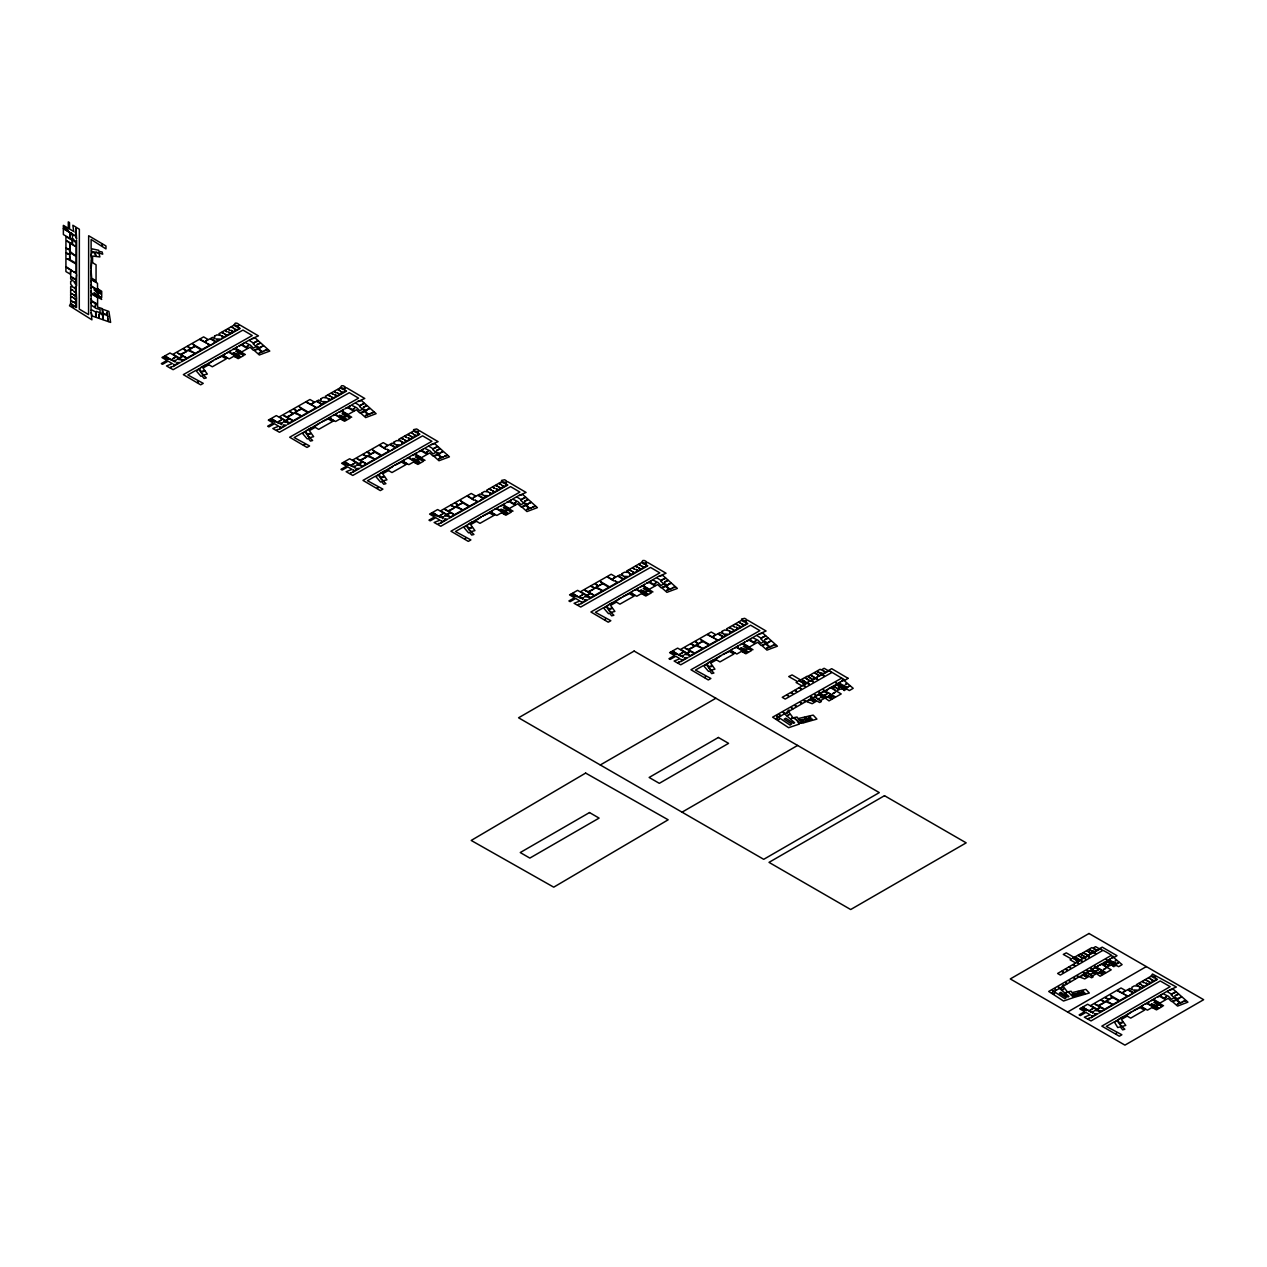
<?xml version="1.0" encoding="UTF-8"?>
<svg xmlns="http://www.w3.org/2000/svg" width="1267" height="1267" viewBox="0 0 1267 1267"><rect width="100%" height="100%" fill="white"/><g stroke="black" fill="none" stroke-linecap="round" stroke-linejoin="round"><path stroke-width="1.5" d="M600.305 764.967L715.871 698.244M682.042 812.163L797.608 745.439M1067.622 1012.032L1146.334 966.594M1073.244 997.667L1063.52 1001.025L1053.542 994.579L1054.682 993.28L1053.004 994.247L1051.626 993.344L1052.972 992.14L1051.277 993.122L1048.696 991.459L1110.89 955.619C1116.354 957.567 1098.742 947.463 1102.433 950.63L1060.336 975.067L1057.612 973.468L1061.16 971.409L1063.488 972.137L1061.683 971.108L1064.898 969.223L1067.242 969.984L1065.42 968.938L1068.509 967.133L1070.789 967.925L1068.952 966.879L1072.515 964.805L1074.844 965.581L1072.991 964.52L1076.206 962.651L1078.629 963.411L1076.95 961.748L1075.271 962.73L1070.077 959.784L1071.486 958.976L1063.282 954.399L1066.307 952.863L1073.735 957.203L1072.5 958.406L1074.749 957.108L1079.357 959.768L1075.192 956.838L1077.742 955.366L1082.319 958.01L1078.233 955.08L1080.054 954.035L1084.663 956.696L1080.957 953.94L1082.826 952.863L1087.545 955.017L1083.317 952.578L1091.885 947.573L1092.946 948.175L1095.575 946.639L1099.392 948.84M1071.106 994.579L1072.626 994.563L1071.407 994.928M1072.769 996.416L1076.142 995.482L1077.061 996.527L1073.751 997.493L1067.954 991.823L1065.294 993.344L1068.952 996.464L1067.923 997.018L1060.827 992.362L1059.355 993.185L1066.212 997.62L1064.818 998.665L1052.418 990.446L1054.524 991.237L1056.282 990.24L1054.888 989.02L1056.63 990.034L1059.576 988.339L1058.214 987.104L1060.922 987.991L1059.798 988.624L1061.54 990.113L1063.773 989.068L1061.952 990.477L1064.977 993.075L1067.273 991.728L1063.346 986.581C1058.832 991.649 1064.074 981.577 1064.011 985.758L1067.305 983.826L1065.595 982.844L1067.701 983.588L1070.694 981.814L1069.031 980.864L1071.201 981.529L1075.509 978.979L1073.893 978.045L1075.936 978.726L1078.692 977.11C1073.988 975.542 1082.446 976.651 1079.769 977.063L1084.726 978.916L1088.48 976.699L1085.724 974.466L1091.584 977.807L1093.12 976.905L1088.131 973.42L1091.742 974.26L1090.665 974.877L1092.502 975.938L1096.478 973.642L1100.152 976.239L1102.607 974.83L1098.964 972.723C1093.69 974.624 1102.132 969.809 1103.034 974.576L1105.568 973.088C1099.027 971.71 1102.227 969.366 1102.575 970.633L1106.202 972.739L1111.207 969.825L1107.596 967.735C1105.014 968.431 1111.856 962.587 1113.931 966.721L1111.777 964.805L1115.831 965.692L1112.727 964.266L1115.815 964.108L1114.453 962.825L1117.732 963.458L1115.372 964.821L1118.65 966.705L1122.103 964.615L1119.505 962.429L1117.937 962.888L1119.189 962.176L1116.956 960.323L1115.15 960.877L1116.623 960.038L1113.598 957.519L1111.238 958.311L1113.17 956.332L1114.612 957.171L1117.003 955.698L1102.195 947.13L1097.095 950.155L1093.564 948.54L1096.731 950.361L1094.799 951.485L1089.24 949.949L1094.625 952.119L1099.819 949.126L1101.276 949.411L1099.772 948.54M1072.515 996.131L1077.615 994.738L1076.728 995.308L1077.647 996.369L1081.084 995.371L1080.244 994.342C1075.113 995.545 1084.267 992.79 1080.83 994.167L1081.638 995.213L1084.98 994.247L1082.319 993.455L1084.647 992.805L1085.708 994.041L1089.319 992.995L1085.851 989.369L1082.382 990.192L1083.728 991.744L1081.464 992.299L1082.667 991.57L1081.622 990.366L1078.423 991.111L1079.405 992.378C1083.792 991.839 1074.052 994.025 1078.787 992.52L1077.789 991.269L1072.864 992.425L1073.814 993.756L1076.681 993.471L1073.323 994.31L1071.074 991.237L1068.493 991.728M63.382 228.741L63.366 234.538L72.235 239.764L72.235 237.673L75.133 241.443L76.622 240.271L76.59 273.767L73.438 271.629L76.052 272.548L76.052 264.059L67.04 258.737L69.669 259.497L69.669 255.871L70.16 259.798L76.052 263.267L76.083 241.617L75.355 242.155L72.583 239.558L72.567 244.23L75.133 246.241L70.176 243.327L70.176 249.551L69.685 243.121L67.008 240.952L72.156 243.993L72.156 240.223L65.947 236.565L65.932 247.73L70.176 250.232L65.932 248.237L65.932 252.481L70.16 255L65.932 253.115L65.916 266.561L72.789 271.249L65.916 267.194L65.9 271.566L70.176 274.084L70.683 270.9L70.683 276.364L76.036 279.532L76.59 274.432L76.574 285.899L73.85 281.512L76.036 282.224L76.036 280.07L70.683 276.903L70.667 279.057L73.027 280.435L70.667 281.29L70.667 284.093L73.027 287.134L70.667 286.453L70.667 288.924L73.011 290.317L70.667 289.51L70.651 292.994L73.011 294.372L70.651 293.58L70.651 296.177L73.011 297.555L70.651 296.811L70.651 300.105L73.011 302.037L70.651 300.659L70.651 303.494L73.613 305.236L73.613 307.105L70.429 303.89L69.511 305.79L91.905 319.822L91.05 311.967L92.206 315.99L95.674 317.209L95.69 312.775L96.197 317.384L98.794 318.286L98.794 314.232L99.349 318.492L102.706 319.648L102.706 316.386L103.292 319.87L108.186 321.565L107.647 318.175L108.598 321.707L110.625 322.42L108.899 311.429L102.548 309.211L103.261 313.392L107.109 314.754L107.077 312.11L107.901 317.336L107.22 315.404L103.292 314.026L103.292 315.847L98.668 312.236L96.213 311.397L96.213 312.3L91.541 309.766L91.05 310.827L91.05 304.919L95.912 308.324L100.077 309.544L100.014 312.49L102.785 314.058L101.946 308.499L97.607 307.121L97.607 304.935L95.912 303.922L95.358 306.503L95.373 303.637L91.62 301.435L91.05 303.937L91.066 297.761L91.636 300.707L97.607 304.223L97.607 297.602L91.652 294.087L91.066 296.399L91.066 290.381L91.652 293.437L94.059 294.863L94.075 292.645L97.543 295.148L98.034 294.324L99.475 296.684L94.629 293.833L94.629 295.274L101.677 299.44L100.251 296.731L101.693 297.587L101.724 291.236L97.939 289.003L100.267 291.236L100.917 294.102L98.05 292.408L98.034 293.58L94.075 289.684L99.84 293.089L99.84 291.505L91.652 286.675L91.066 289.161L91.081 283.697L91.588 286.199L97.511 289.684L97.511 283.285L91.588 279.785L91.081 282.541L91.081 279.104L96.039 282.034L91.081 278.518L91.097 270.394L91.667 278.138L96.054 280.72L96.07 264.787L91.683 262.19L91.097 269.348L91.097 260.083L92.57 262.253L92.586 256.045L95.69 256.425L94.566 252.735L91.652 252.466C90.923 257.249 91.256 244.784 91.652 251.69L95.183 252.117L96.197 256.488L99.903 256.932L98.874 253.131L96.039 252.212L102.738 254.192L102.136 251.99L98.937 251.404L98.683 250.264L91.113 248.665L91.129 239.495L105.969 248.918L105.969 245.972L102.421 243.866L102.421 245.402L101.978 243.612L88.658 235.741L88.563 314.596L79.283 309.116L79.362 229.216L76.638 227.617L76.099 229.454L76.099 227.189L72.853 225.273L73.708 231.465L69.511 228.979L69.511 222.596L68.291 221.868L68.291 228.266L63.35 225.352L63.35 226.619L68.291 230.42L63.413 227.11L63.398 228.393L70.746 233.096L63.382 228.741M69.685 235.82L70.097 237.151L69.685 235.82M69.685 233.825L70.113 235.155L69.685 233.825M69.685 251.135L69.685 254.224L70.176 252.766L75.497 255.918L69.685 251.135M71.475 233.176L72.583 236.454L73.708 234.49L72.583 234.791L71.475 233.176M73.819 301.974L76.004 303.827L76.004 306.662L74.341 306.202L76.558 307.501L76.558 298.299L76.02 299.329L73.834 298.046L76.02 299.962L76.02 303.272L73.819 301.974M73.834 294.863L76.558 297.761L76.036 286.326L76.036 287.261L73.834 287.625L76.02 289.605L76.02 292.091L73.834 291.394L76.02 292.677L76.02 296.145L73.834 294.863M75.038 235.282L76.622 238.845L76.099 230.214L76.083 232.336L75.038 232.241L76.083 232.859L76.083 236.866L75.038 235.282M91.113 254.255L91.636 259.529L91.113 254.255M214.424 336.262L214.836 338.764L212.476 337.37L210.607 338.432L215.976 341.583L217.845 340.522L216.166 338.954L221.329 339.176L211.32 344.862L215.501 341.852L210.132 338.701L205.365 341.409L207.883 339.398L203.607 336.879L199.79 339.049L206.679 343.104L199.252 339.366L187.484 346.034L191.19 348.837L186.946 346.35L183.224 348.457L187.025 351.197L182.781 348.71L173.025 354.253L179.249 357.912L182.543 356.043L177.38 353.002L180.579 354.301L186.439 351.545L180.991 354.633L185.948 357.547L182.955 356.28L178.853 358.609L182.496 359.765L182.369 360.667L201.295 349.93L195.387 346.461L191.729 347.966L194.896 346.176L192.948 344.244L201.976 349.534L209.403 345.321L207.345 343.484L210.718 345.194L181.45 361.824L181.751 359.923L177.047 359.226L178.885 358.197L170.016 352.986L164.948 355.853L172.027 360.366L164.647 356.059L163.538 356.692L168.796 359.353L163.079 356.882L161.954 357.516L166.911 360.43L161.321 363.597L162.54 364.31L168.131 361.143L172.328 363.613L166.515 365.925L169.746 367.826L171.726 366.701L170.396 368.095L173.12 369.695L242.947 330.069L252.228 335.533L183.335 374.636L196.67 382.476L198.46 381.969L197.114 382.729L200.677 384.82L203.258 383.363L187.817 374.953L195.831 370.407L200.899 376.283L202.007 375.935L204.082 378.469L206.299 377.899L201.31 372.989L203.496 375.032L207.313 374.066L205.127 371.025L200.804 372.292L198.729 369.378C192.505 372.45 203.243 365.989 199.41 368.998L201.057 371.437L204.826 370.598L202.989 368.048L208.406 364.975L205.808 364.753L213.901 360.161L207.931 364.215L212.318 366.796L226.255 358.878L221.852 356.296L214.804 359.638L221.915 355.599L227.395 358.228L222.422 355.314L225.431 353.604L223.277 355.425L229.2 358.909L234.791 355.726L228.868 352.242L226.445 353.034L231.212 350.325L229.327 352.068L237.515 356.882L238.893 356.09L233.128 352.701L238.465 354.269L237.436 354.855L240.318 356.55L237.499 357.389L234.411 356.455L238.196 358.672L243.771 355.52L242.298 354.649L245.355 354.57L238.291 350.421L237.024 351.149L241.87 353.984L239.115 353.905L239.59 353.065L235.71 351.228L237.658 350.135L235.234 348.71L232.289 349.724L237.531 346.73L235.805 348.393L241.775 351.893L247.556 348.615L241.585 345.115L238.734 346.049L244.135 342.993L242.203 344.735L245.956 346.936L248.459 345.527L246.479 347.285L248.174 348.267L250.09 347.174L253.4 350.325L258.658 348.314L255.95 346.651L253.4 348.156L250.328 345.099L244.974 342.502L250.153 339.572L249.456 340.538L253.938 343.389L253.147 343.848L255.079 345.574L260.495 347.871L258.88 348.773L262 351.545L264.011 351.197L259.038 353.05L261.366 351.767L258.325 349.058L254.319 350.5L259.339 354.982L269.792 351.07L268.176 349.629L264.629 350.563L267.86 349.344L263.995 345.875L260.669 347.079L263.52 345.463L260.875 343.088L256.884 344.719L260.432 342.692L258.389 340.871L254.097 342.692L257.977 340.49L255.237 338.036L251.151 339.002L258.436 335.882L240.112 325.112L238.608 325.476L238.83 324.289L236.992 323.212L235.298 323.101L234.078 324.859L238.434 326.062L236.802 326.997L233.841 325.255L231.354 326.664L233.714 328.042L230.879 326.934L227.997 328.565L229.802 330.259L227.442 328.882L225.178 330.164L227.015 331.843L224.655 330.465L221.63 332.176L223.974 333.569L221.107 332.477L218.938 333.712L220.68 335.438L216.879 334.868L214.424 336.262M222.279 336.373L221.994 338.812L231.703 333.3L228.345 332.033L230.024 333.617L226.983 335.343L224.797 334.045L226.476 335.628L224.307 336.864L221.503 335.913L222.279 336.373M320.773 398.867L321.169 401.354L318.809 399.976L316.94 401.037L322.309 404.189L324.178 403.128L322.499 401.56L327.662 401.782L317.653 407.467L321.834 404.458L316.465 401.306L311.698 404.015L314.232 402.003L309.956 399.485L306.123 401.655L313.012 405.709L305.585 401.972L293.833 408.639L297.523 411.442L293.279 408.956L289.557 411.062L293.358 413.802L289.114 411.316L279.358 416.843L285.598 420.501L288.876 418.648L283.713 415.608L286.928 416.906L292.772 414.151L287.324 417.239L292.297 420.153L289.288 418.886L285.202 421.214L288.828 422.37L288.702 423.273L307.628 412.535L301.72 409.067L298.062 410.571L301.229 408.782L299.281 406.834L308.309 412.139L315.736 407.926L313.678 406.089L317.067 407.8L287.783 424.413L288.084 422.529L283.38 421.832L285.218 420.787L276.349 415.592L271.281 418.458L278.36 422.972L270.995 418.664L269.871 419.298L275.129 421.959L269.412 419.488L268.303 420.121L273.244 423.02L267.654 426.203L268.873 426.916L274.464 423.748L278.677 426.219L272.848 428.531L276.095 430.432L278.075 429.307L276.729 430.701L279.453 432.3L349.28 392.675L358.577 398.139L289.668 437.242L303.019 445.081L304.793 444.574L303.447 445.335L307.01 447.425L309.591 445.968L294.15 437.558L302.164 433.013L307.232 438.889L308.356 438.54L310.415 441.074L312.632 440.504L307.659 435.595L309.829 437.638L313.646 436.656L311.46 433.615L307.152 434.882L305.062 431.984C298.838 435.056 309.576 428.594 305.743 431.604L307.39 434.043L311.159 433.187L309.338 430.653L314.739 427.581L312.141 427.343L320.234 422.75L314.264 426.805L318.666 429.386L332.587 421.483L328.201 418.902L321.137 422.244L328.248 418.205L333.728 420.834L328.771 417.92L331.764 416.209L329.61 418.031L335.533 421.515L341.14 418.332L335.201 414.847L332.778 415.639L337.56 412.931L335.66 414.673L343.848 419.488L345.242 418.696L339.461 415.307L344.798 416.875L343.769 417.461L346.651 419.155L343.832 419.995L340.744 419.06L344.545 421.277L350.104 418.126L348.631 417.255L351.688 417.176L344.624 413.026L343.357 413.755L348.203 416.59L345.448 416.51L345.923 415.671L342.058 413.834L343.99 412.741L341.583 411.316L338.622 412.313L343.88 409.336L342.138 410.999L348.108 414.499L353.889 411.221L347.918 407.721L345.067 408.655L350.468 405.598L348.552 407.34L352.289 409.542L354.792 408.117L352.812 409.875L354.507 410.872L356.439 409.779L359.733 412.931L365.007 410.92L362.299 409.257L359.749 410.761L356.66 407.705L351.323 405.107L356.486 402.177L355.789 403.144L360.271 405.994L359.48 406.454L361.412 408.18L366.828 410.476L365.229 411.379L368.333 414.135L370.344 413.802L365.387 415.655L367.715 414.372L364.658 411.664L360.652 413.105L365.672 417.587L376.125 413.675L374.525 412.234L370.962 413.153L374.193 411.949L370.328 408.481L367.002 409.684L369.853 408.069L367.208 405.693L363.217 407.309L366.765 405.297L364.722 403.476L360.43 405.297L364.31 403.096L361.57 400.641L357.484 401.607L364.769 398.487L346.445 387.718L344.941 388.082L345.178 386.894L343.341 385.801L341.631 385.706L340.411 387.464L344.767 388.668L343.135 389.603L340.174 387.86L337.687 389.254L340.047 390.648L337.212 389.539L334.33 391.17L336.135 392.865L333.775 391.487L331.511 392.77L333.348 394.449L330.988 393.071L327.963 394.781L330.323 396.175L327.44 395.082L325.271 396.318L327.013 398.044L323.228 397.474L320.773 398.867M328.612 398.978L328.327 401.417L338.036 395.906L334.694 394.639L336.357 396.223L333.332 397.933L331.13 396.65L332.809 398.234L330.639 399.469L327.836 398.519L328.612 398.978M394.085 442.025L394.987 444.226L392.121 443.133L390.252 444.21L395.621 447.362L397.49 446.285L395.811 444.717L400.974 444.955L390.965 450.624L395.146 447.631L389.777 444.479L385.01 447.188L387.544 445.16L383.267 442.642L379.435 444.812L385.786 449.167L378.896 445.129L367.145 451.796L371.389 454.299L366.591 452.113L362.885 454.22L367.129 456.722L362.425 454.473L352.669 460.016L358.909 463.674L362.188 461.806L357.025 458.765L360.24 460.064L366.084 457.308L360.636 460.396L365.609 463.31L362.6 462.043L358.513 464.371L360.081 464.308L362.014 466.43L380.939 455.692L375.032 452.224L371.374 453.744L374.557 451.939L372.593 450.007L381.62 455.296L389.048 451.084L386.989 449.247L390.379 450.973L361.095 467.586L361.396 465.686L356.692 464.989L358.529 463.96L349.66 458.749L344.592 461.631L351.672 466.129L344.307 461.822L343.183 462.455L348.441 465.116L342.724 462.645L341.615 463.279L346.556 466.193L340.966 469.36L342.185 470.073L347.776 466.905L351.988 469.376L346.16 471.688L349.407 473.589L351.387 472.464L350.04 473.858L352.764 475.458L422.592 435.832L431.889 441.296L362.98 480.399L376.331 488.238L378.104 487.747L376.774 488.508L380.322 490.598L382.903 489.125L367.462 480.716L375.475 476.17L380.543 482.046L381.668 481.698L383.743 484.232L385.944 483.677L380.971 478.752L383.141 480.795L386.958 479.829L384.788 476.788L380.464 478.055L378.374 475.157C372.15 478.229 382.887 471.752 379.055 474.761L380.702 477.2L384.471 476.36L382.65 473.81L388.066 470.738L385.453 470.516L393.546 465.923L387.575 469.978L391.978 472.559L405.899 464.656L401.512 462.075L394.449 465.401L401.576 461.362L407.04 463.991L402.082 461.077L405.076 459.383L402.922 461.188L408.845 464.672L414.452 461.489L408.512 458.02L406.089 458.797L410.872 456.088L408.972 457.83L417.16 462.645L418.553 461.853L412.773 458.464L418.11 460.032L417.081 460.618L419.963 462.312L417.144 463.168L414.056 462.217L417.857 464.435L423.416 461.283L421.943 460.412L424.999 460.333L417.936 456.183L416.669 456.912L421.515 459.763L418.759 459.668L419.234 458.828L415.37 457.007L417.302 455.898L414.895 454.473L411.933 455.487L417.191 452.493L415.449 454.156L421.42 457.656L427.201 454.378L421.23 450.878L418.379 451.828L423.78 448.756L421.863 450.498L425.601 452.699L428.103 451.29L426.124 453.048L427.818 454.045L429.751 452.952L433.045 456.088L438.319 454.077L435.61 452.414L433.061 453.919L429.972 450.862L424.635 448.28L429.798 445.335L429.101 446.301L433.583 449.167L432.791 449.611L434.724 451.337L440.14 453.634L438.54 454.536L441.645 457.308L443.656 456.959L438.699 458.812L441.027 457.53L437.97 454.821L433.963 456.263L438.984 460.745L449.437 456.833L447.837 455.407L444.274 456.326L447.52 455.106L443.64 451.654L440.314 452.842L443.165 451.226L440.52 448.851L436.529 450.482L440.092 448.47L438.034 446.633L433.742 448.455L437.622 446.253L434.882 443.798L430.796 444.765L438.081 441.645L419.757 430.875L418.253 431.239L418.49 430.051L416.653 428.975L413.596 429.64L413.723 430.622L418.078 431.841L416.447 432.76L413.485 431.018L411.015 432.427L413.359 433.805L410.524 432.696L407.641 434.328L410.001 435.721L407.087 434.644L404.822 435.927L406.659 437.606L404.3 436.228L401.275 437.954L403.635 439.332L400.752 438.239L398.582 439.475L400.942 440.853L396.539 440.631L394.085 442.025M401.924 442.135L401.639 444.574L411.347 439.063L408.006 437.796L409.669 439.38L406.644 441.106L404.442 439.807L406.121 441.391L403.951 442.626L401.148 441.692L401.924 442.135M482.062 492.831L482.98 495.033L480.114 493.94L478.229 495.001L483.598 498.153L485.483 497.092L483.804 495.508L488.951 495.745L478.942 501.431L483.123 498.422L477.77 495.27L472.987 497.979L475.521 495.951L471.245 493.449L467.428 495.619L473.763 499.974L466.874 495.92L455.122 502.603L458.828 505.406L454.584 502.904L450.862 505.01L455.106 507.513L450.418 505.264L440.663 510.807L446.887 514.465L450.181 512.597L445.018 509.572L448.217 510.854L454.061 508.099L448.629 511.187L453.586 514.101L450.593 512.85L446.491 515.162L448.059 515.115L450.007 517.221L468.917 506.483L463.025 503.015L459.351 504.535L462.534 502.73L460.57 500.798L469.598 506.103L477.025 501.89L474.967 500.037L478.356 501.764L449.088 518.377L449.389 516.477L444.685 515.796L446.507 514.75L437.653 509.54L432.57 512.422L439.665 516.936L432.285 512.612L431.16 513.262L436.418 515.922L430.717 513.452L429.592 514.085L434.533 516.984L428.959 520.151L430.178 520.864L435.753 517.696L439.966 520.167L434.138 522.479L437.384 524.38L439.364 523.271L438.018 524.649L440.758 526.264L510.569 486.623L519.866 492.087L450.957 531.206L464.308 539.029L465.638 538.285L464.751 539.299L468.315 541.389L470.881 539.932L455.455 531.522L463.453 526.977L468.537 532.837L469.645 532.504L471.72 535.038L473.937 534.468L468.948 529.558L471.118 531.602L474.951 530.62L472.765 527.579L468.442 528.846L466.351 525.948C460.143 529.02 470.865 522.558 467.032 525.567L468.695 528.006L472.448 527.151L470.627 524.617L476.044 521.545L473.43 521.307L481.523 516.714L475.553 520.769L479.955 523.35L493.877 515.447L489.49 512.866L482.442 516.192L489.553 512.169L495.033 514.782L490.06 511.868L493.053 510.173L490.899 511.995L496.822 515.463L502.429 512.296L496.506 508.811L494.067 509.587L498.85 506.879L496.949 508.637L505.137 513.436L506.531 512.66L500.766 509.271L506.103 510.823L505.074 511.409L507.956 513.103L505.121 513.959L502.049 513.008L505.834 515.241L511.393 512.074L509.92 511.219L512.992 511.139L505.913 506.99L504.646 507.703L509.508 510.553L506.737 510.458L507.212 509.619L503.347 507.798L505.295 506.689L502.872 505.28L499.911 506.277L505.169 503.3L503.442 504.947L509.397 508.463L515.178 505.169L509.223 501.669L506.372 502.619L511.757 499.562L509.841 501.289L513.594 503.506L516.081 502.08L514.117 503.838L515.812 504.836L517.728 503.743L521.038 506.879L526.296 504.868L523.588 503.221L521.038 504.709L517.95 501.653L512.612 499.071L517.791 496.141L517.094 497.092L521.561 499.958L520.785 500.402L522.717 502.144L528.117 504.44L526.518 505.343L529.622 508.099L531.649 507.75L526.676 509.603L529.004 508.336L525.948 505.612L521.956 507.069L526.977 511.551L537.414 507.639L535.814 506.198L532.267 507.117L535.498 505.913L531.617 502.445L528.307 503.648L531.158 502.017L528.497 499.657L524.522 501.273L528.07 499.261L526.027 497.424L521.735 499.261L525.599 497.06L522.859 494.605L518.789 495.571L526.058 492.451L507.734 481.682L506.246 482.046L506.467 480.842L504.63 479.765L501.574 480.431L501.716 481.428L506.071 482.632L504.44 483.551L501.463 481.808L498.992 483.218L501.352 484.596L498.517 483.487L495.619 485.134L497.979 486.512L495.064 485.451L492.8 486.734L494.637 488.413L492.293 487.019L489.252 488.745L491.612 490.123L488.729 489.046L486.576 490.266L488.318 492.008L484.517 491.438L482.062 492.831M489.917 492.942L489.616 495.365L499.325 489.854L495.983 488.603L497.662 490.171L494.621 491.897L492.435 490.614L494.098 492.198L491.944 493.417L489.141 492.483L489.917 492.942M622.002 573.618L622.921 575.82L620.054 574.727L618.185 575.804L623.554 578.956L625.423 577.879L623.744 576.311L628.907 576.548L618.898 582.218L623.079 579.225L617.71 576.073L612.943 578.781L615.477 576.754L611.201 574.236L607.368 576.406L613.719 580.761L606.83 576.723L595.062 583.39L598.768 586.193L594.524 583.707L590.802 585.813L595.047 588.316L590.359 586.067L580.603 591.61L586.827 595.268L590.121 593.399L584.958 590.359L588.173 591.657L594.017 588.902L588.569 591.99L593.542 594.904L590.533 593.637L586.431 595.965L590.074 597.121L589.947 598.024L608.873 587.286L602.965 583.818L599.307 585.338L602.474 583.533L600.526 581.601L609.554 586.89L616.981 582.677L614.923 580.84L618.312 582.567L589.028 599.18L589.329 597.28L584.625 596.583L586.463 595.553L577.594 590.343L572.526 593.225L579.605 597.723L572.241 593.415L571.116 594.049L576.374 596.709L570.657 594.239L569.548 594.872L574.489 597.786L568.899 600.954L570.118 601.667L575.709 598.499L579.922 600.97L574.094 603.282L577.34 605.183L579.32 604.058L577.974 605.452L580.698 607.051L650.525 567.426L659.806 572.89L590.913 611.993L604.248 619.832L605.594 619.072L604.692 620.101L608.255 622.192L610.837 620.719L595.395 612.309L603.409 607.764L608.477 613.64L609.601 613.291L611.66 615.825L613.877 615.271L608.889 610.346L611.074 612.389L614.891 611.423L612.705 608.382L608.398 609.649L606.307 606.75C600.083 609.823 610.821 603.345 606.988 606.355L608.635 608.809L612.404 607.954L610.583 605.404L615.984 602.332L613.386 602.11L621.479 597.517L615.509 601.572L619.896 604.153L633.833 596.25L629.43 593.669L622.382 596.995L629.493 592.956L634.973 595.585L630 592.671L633.009 590.976L630.855 592.782L636.778 596.266L642.369 593.083L636.446 589.614L634.023 590.39L638.806 587.682L636.905 589.424L645.093 594.239L646.471 593.447L640.706 590.058L646.043 591.626L645.014 592.212L647.896 593.906L645.077 594.761L641.989 593.811L645.79 596.028L651.349 592.877L649.876 592.006L652.933 591.927L645.869 587.777L644.602 588.506L649.448 591.356L646.693 591.261L647.168 590.422L643.303 588.601L645.236 587.492L642.812 586.067L639.867 587.08L645.125 584.087L643.383 585.75L649.353 589.25L655.134 585.972L649.163 582.472L646.313 583.422L651.713 580.349L649.781 582.091L653.534 584.293L656.037 582.883L654.057 584.641L655.752 585.639L657.668 584.546L660.978 587.682L666.252 585.671L663.544 584.008L660.978 585.512L657.906 582.456L652.553 579.874L657.731 576.928L657.035 577.895L661.517 580.761L660.725 581.205L662.657 582.931L668.073 585.227L666.474 586.13L669.578 588.902L671.589 588.553L666.632 590.406L668.944 589.123L665.904 586.415L661.897 587.856L666.917 592.338L677.37 588.426L675.77 587.001L672.207 587.92L675.438 586.7L671.573 583.248L668.247 584.435L671.098 582.82L668.453 580.444L664.462 582.076L668.01 580.064L665.967 578.227L661.675 580.048L665.555 577.847L662.815 575.392L658.729 576.358L666.014 573.238L647.69 562.469L646.186 562.833L646.423 561.645L644.586 560.568L642.876 560.473L641.656 562.215L646.012 563.435L644.38 564.353L641.419 562.611L638.932 564.021L640.817 565.668L638.457 564.29L635.575 565.921L637.935 567.315L635.02 566.238L632.756 567.521L634.593 569.2L632.233 567.822L629.208 569.548L631.552 570.926L628.685 569.833L626.516 571.069L628.875 572.446L624.473 572.225L622.002 573.618M629.857 573.729L629.572 576.168L639.281 570.657L635.923 569.39L637.602 570.974L634.577 572.7L632.376 571.417L634.054 572.985L631.885 574.22L629.081 573.286L629.857 573.729M722.063 631.394L722.966 633.595L720.099 632.502L718.231 633.563L723.6 636.715L725.468 635.654L723.79 634.07L728.953 634.308L718.943 639.993L723.124 636.984L717.755 633.833L712.988 636.541L715.522 634.514L711.246 632.011L707.414 634.181L714.303 638.22L706.875 634.482L695.124 641.165L698.83 643.969L694.569 641.466L690.863 643.573L695.108 646.075L690.404 643.826L680.648 649.369L686.888 653.028L690.167 651.159L685.004 648.134L688.219 649.417L694.063 646.661L688.615 649.749L693.587 652.663L690.578 651.396L686.492 653.724L688.06 653.677L689.992 655.783L708.918 645.046L703.011 641.577L699.352 643.098L702.536 641.292L700.572 639.36L709.599 644.665L717.027 640.453L714.968 638.6L718.357 640.326L689.074 656.94L689.375 655.039L684.671 654.358L686.508 653.313L677.639 648.102L672.571 650.985L679.65 655.482L672.286 651.175L671.162 651.824L676.42 654.469L670.702 652.014L669.594 652.648L674.535 655.546L668.944 658.713L670.164 659.426L675.754 656.258L679.967 658.729L674.139 661.041L677.386 662.942L679.365 661.817L678.019 663.211L680.743 664.811L750.571 625.185L759.867 630.649L690.958 669.768L704.309 677.592L705.64 676.831L704.753 677.861L708.301 679.951L710.882 678.494L695.44 670.085L703.454 665.539L708.522 671.399L709.647 671.051L711.721 673.585L713.923 673.03L708.95 668.105L711.12 670.164L714.936 669.182L712.767 666.141L708.443 667.408L706.352 664.51C700.128 667.582 710.866 661.121 707.034 664.13L708.681 666.569L712.45 665.713L710.629 663.164L716.045 660.091L713.432 659.869L721.525 655.277L715.554 659.331L719.957 661.912L733.878 654.01L729.491 651.428L722.428 654.754L729.554 650.715L735.018 653.344L730.061 650.43L733.055 648.736L730.901 650.541L736.824 654.025L742.43 650.842L736.491 647.374L734.068 648.15L738.851 645.441L736.951 647.199L745.139 651.998L746.532 651.206L740.752 647.833L746.089 649.385L745.059 649.971L747.942 651.666L745.123 652.521L742.034 651.571L745.835 653.804L751.394 650.636L749.921 649.765L752.978 649.702L745.915 645.552L744.648 646.265L749.494 649.116L746.738 649.021L747.213 648.181L743.349 646.36L745.281 645.251L742.874 643.842L739.912 644.84L745.17 641.862L743.428 643.509L749.399 647.025L755.18 643.731L749.209 640.231L746.358 641.181L751.759 638.109L749.842 639.851L753.58 642.052L756.082 640.643L754.103 642.401L755.797 643.398L757.729 642.306L761.024 645.441L766.297 643.43L763.589 641.767L761.039 643.272L757.951 640.215L752.614 637.634L757.777 634.688L757.08 635.654L761.562 638.52L760.77 638.964L762.702 640.706L768.119 642.987L766.519 643.889L769.623 646.661L771.635 646.313L766.678 648.166L769.006 646.899L765.949 644.174L761.942 645.616L766.963 650.114L777.415 646.186L775.816 644.76L772.252 645.679L775.483 644.475L771.619 641.007L768.293 642.211L771.144 640.579L768.499 638.204L764.508 639.835L768.071 637.824L766.012 635.986L761.72 637.808L765.601 635.622L762.861 633.167L758.775 634.133L766.06 630.998L747.736 620.244L746.231 620.592L746.469 619.405L744.632 618.328L741.575 618.993L741.702 619.991L746.057 621.194L744.426 622.113L741.464 620.371L738.994 621.78L740.862 623.443L738.503 622.049L735.62 623.697L737.98 625.074L735.066 623.997L732.801 625.296L734.638 626.975L732.278 625.581L729.254 627.308L731.613 628.685L728.731 627.608L726.561 628.828L728.303 630.554L724.518 630L722.063 631.394M729.903 631.504L729.618 633.928L739.326 628.416L735.984 627.149L737.647 628.733L734.622 630.459L732.421 629.176L734.1 630.76L731.93 631.98L729.127 631.045L729.903 631.504M1092.471 1012.19L1092.772 1013.331L1093.896 1011.367L1090.507 1012.032L1092.471 1012.19M1099.503 1011.114L1099.233 1013.014L1128.264 996.258L1124.843 994.547L1126.933 996.385L1119.569 1000.629L1110.462 995.371L1112.442 997.303L1109.306 999.109L1112.933 997.588L1118.888 1001.025L1100.12 1011.858L1100.231 1010.955L1096.589 1009.815L1100.643 1007.471L1103.668 1008.722L1098.663 1005.824L1104.064 1002.72L1098.251 1005.491L1095.021 1004.224L1100.231 1007.233L1096.969 1009.118L1090.697 1005.475L1100.358 999.901L1105.093 1002.118L1100.801 999.647L1104.491 997.509L1109.322 999.679L1105.03 997.208L1116.686 990.477L1124.177 994.167L1117.241 990.161L1121.026 987.975L1125.334 990.461L1122.831 992.489L1127.567 989.765L1132.983 992.885L1128.834 995.91L1138.764 990.176L1133.601 989.97L1135.311 991.538L1133.442 992.615L1128.042 989.495L1129.895 988.418L1132.27 989.796L1131.827 987.294L1134.266 985.9L1138.685 986.09L1136.293 984.712L1138.447 983.477L1141.345 984.554L1138.954 983.176L1141.963 981.45L1144.339 982.812L1142.486 981.149L1144.735 979.85L1147.649 980.911L1145.273 979.534L1148.14 977.886L1150.99 978.979L1148.615 977.601L1151.069 976.192L1154.063 977.918L1155.678 976.984L1151.307 975.796L1152.495 974.038L1176.362 987.009L1169.124 990.161L1173.194 989.179L1175.966 991.618L1172.118 993.835L1176.394 991.982L1178.453 993.803L1174.937 995.846L1178.896 994.199L1181.588 996.559L1178.753 998.19L1182.063 996.971L1185.991 1000.423L1182.76 1001.643L1186.308 1000.708L1187.939 1002.134L1177.55 1006.093L1172.45 1001.643L1176.441 1000.17L1179.529 1002.878L1177.217 1004.161L1182.159 1002.276L1180.147 1002.64L1176.995 999.885L1178.595 998.982L1173.147 996.717L1171.183 994.991L1171.975 994.532L1167.445 991.697L1168.126 990.731L1162.995 993.692L1168.38 996.258L1171.516 999.299L1174.034 997.778L1176.774 999.425L1171.532 1001.468L1168.19 998.348L1166.274 999.441L1164.579 998.459L1166.527 996.686L1164.04 998.111L1160.271 995.925L1162.156 994.183L1156.803 997.272L1159.653 996.305L1165.656 999.79L1159.923 1003.1L1153.92 999.615L1155.615 997.953L1150.404 1000.962L1153.35 999.948L1155.789 1001.358L1153.873 1002.466L1157.769 1004.272L1157.294 1005.111L1160.065 1005.19L1155.171 1002.371L1156.423 1001.643L1163.549 1005.76L1160.493 1005.855L1161.982 1006.711L1156.47 1009.894L1152.637 1007.693L1155.742 1008.611L1158.545 1007.756L1155.631 1006.077L1156.66 1005.491L1151.307 1003.939L1157.119 1007.313L1155.742 1008.104L1147.49 1003.337L1149.359 1001.579L1144.624 1004.303L1147.031 1003.512L1153.018 1006.964L1147.459 1010.163L1141.488 1006.711L1143.61 1004.889L1140.633 1006.6L1145.653 1009.498L1140.126 1006.901L1133.078 1010.971L1140.078 1007.598L1144.513 1010.163L1130.702 1018.13L1126.268 1015.58L1132.175 1011.494L1124.146 1016.118L1126.759 1016.34L1121.39 1019.444L1123.259 1021.978L1119.505 1022.849L1117.811 1020.41C1121.612 1017.385 1110.969 1023.894 1117.146 1020.79L1119.268 1023.688L1123.576 1022.406L1125.809 1025.431L1121.992 1026.428L1119.79 1024.385L1124.843 1029.279L1122.641 1029.849L1120.297 1026.872L1117.732 1027.537L1114.263 1021.836L1106.313 1026.413L1121.881 1034.759L1119.331 1036.232L1115.736 1034.157L1116.607 1033.128L1115.293 1033.888L1101.831 1026.127L1170.154 986.676L1160.239 980.959L1091.014 1020.933L1088.258 1019.349L1089.588 1017.939L1087.624 1019.08L1084.346 1017.179L1090.143 1014.851L1085.898 1012.396L1080.355 1015.596L1079.12 1014.883L1084.663 1011.684L1079.674 1008.801L1080.783 1008.168L1086.532 1010.607L1081.226 1007.978L1082.351 1007.328L1090.079 1011.43L1082.636 1007.138L1087.656 1004.24L1096.604 1009.403L1094.783 1010.448L1099.503 1011.114M174.703 360.968L174.989 362.109L176.145 360.145L172.755 360.794L174.703 360.968M281.036 423.574L281.322 424.714L282.493 422.75L279.088 423.4L281.036 423.574M354.348 466.731L354.633 467.871L355.805 465.908L352.4 466.557L354.348 466.731M442.341 517.522L442.626 518.662L443.783 516.698L440.378 517.348L442.341 517.522M582.282 598.325L582.567 599.465L583.723 597.501L580.334 598.151L582.282 598.325M682.327 656.084L682.612 657.225L683.784 655.261L680.379 655.91L682.327 656.084M848.13 678.352L845.152 680.141L843.584 679.223L841.446 681.377L844.028 680.522L847.275 683.277L845.659 684.196L847.655 683.594L850.046 685.621L848.668 686.397L850.379 685.922L853.198 688.314L849.365 690.578L845.833 688.504L848.447 687.015L844.867 686.318L846.34 687.728L842.967 687.87L846.324 689.454L841.922 688.456L844.994 690.135L844.234 690.563C842.001 686.049 834.478 692.384 837.297 691.639L841.209 693.936L835.682 697.072L831.77 694.775C831.469 693.366 827.842 695.9 835.001 697.468L832.213 699.051C831.247 693.857 822.03 699.083 827.794 697.024L831.722 699.336L829.03 700.873L825.07 698.006L820.683 700.493L818.704 699.321L819.258 698.275L818.07 698.956L815.98 697.721L821.364 701.554L819.654 702.536L813.319 698.846L816.296 701.3L812.163 703.692L806.778 701.633C809.724 701.221 800.506 699.938 805.606 701.696L802.581 703.438L800.364 702.678L802.106 703.708L797.355 706.463L794.995 705.719L796.8 706.78L793.506 708.681L791.226 707.857L793.063 708.934L789.436 711.04C789.705 706.843 783.323 717.201 788.707 711.927L792.889 717.581L790.37 719.007L787.108 716.172L789.119 714.636L786.664 715.776L784.796 714.145L786.031 713.448L783.101 712.466L784.558 713.812L781.311 715.649L779.047 714.762L780.931 715.871L778.999 716.964L776.703 716.093L790.085 725.12L791.637 723.995L784.225 719.118L785.841 718.231L793.506 723.346L794.647 722.744L790.703 719.308C793.459 715 800.475 723.758 797.022 720.701L794.235 717.565L797.038 717.043L799.445 720.416L803.12 719.529L799.984 719.814L798.986 718.357L804.371 717.122L805.448 718.5C800.253 720.115 810.896 717.787 806.113 718.341L805.068 716.964L808.568 716.156L809.692 717.486L808.362 718.262L810.832 717.676L809.407 715.966L813.192 715.111L816.914 719.086L812.971 720.194L811.83 718.848L809.265 719.529L812.163 720.416L808.504 721.446L807.633 720.321C811.418 718.817 801.377 721.778 807 720.495L807.887 721.62L804.117 722.681L803.151 721.525L804.117 720.907L798.543 722.412C796.135 722.158 801.267 723.821 802.502 721.715L803.484 722.871L798.717 723.425L799.303 724.075L788.628 727.701L777.859 720.606L779.142 719.181L777.289 720.226L775.8 719.244L777.289 717.93L775.42 718.991L772.632 717.17L841.114 678.431L842.745 678.732L830.93 671.716L831.532 672.682L785.192 699.083L782.246 697.325L786.158 695.092L788.676 695.916L786.728 694.775L790.275 692.748L792.809 693.572L790.83 692.431L794.235 690.483L796.721 691.37L794.726 690.198L798.653 687.965L801.187 688.836L799.176 687.664L802.724 685.637L805.337 686.476L803.547 684.655L801.694 685.716L796.072 682.47L797.64 681.598L788.755 676.562L792.097 674.915L800.126 679.682L798.748 680.981L801.219 679.571L806.208 682.517L801.71 679.302L804.529 677.702L809.47 680.617L805.068 677.402L807.063 676.261L812.052 679.191L808.045 676.166L810.104 674.994L814.681 677.687L810.642 674.693L820.097 669.277L821.238 669.958L824.12 668.279L828.254 670.702L825.72 672.128L822.299 670.116L825.324 672.365L823.202 673.569L817.167 671.858L822.996 674.266L828.713 671.019L830.297 671.336L828.666 670.386L831.675 668.675L848.13 678.352M585.639 773.076L471.197 840.449L553.727 887.169L668.168 819.797L585.639 773.076M634.133 651.064L518.567 717.787L763.716 859.327L879.298 792.604L634.133 651.064M718.389 737.473L649.132 777.463L659.315 783.339L728.573 743.349L718.389 737.473M589.503 812.559L520.246 852.548L529.844 858.092L599.101 818.102L589.503 812.559M884.493 795.692L769.006 862.368L850.68 909.532L966.183 842.856L884.493 795.692M1089.002 933.494L1010.29 978.932L1124.938 1045.132L1203.65 999.695L1089.002 933.494M1073.64 958.533L1077.52 960.766L1073.64 958.533M1087.276 951.074L1090.808 953.117L1087.276 951.074M1076.412 958.786L1078.835 960.671L1078.027 961.701L1080.07 960.529L1082.303 961.273L1080.545 960.243L1081.527 959.151L1079.278 960.449L1076.412 958.786M1090.127 954.178L1082.129 958.802L1084.156 958.169L1085.914 959.198L1084.552 957.931L1087.688 956.126L1089.446 957.155L1088.131 955.872L1090.127 954.178M1093.769 952.087L1090.713 953.845L1093.31 952.879L1095.717 953.544L1093.769 952.087M1083.333 972.597L1084.425 973.8C1073.672 979.169 1091.125 973.468 1083.333 972.597M1086.943 970.522L1087.973 971.741C1081.812 974.941 1092.851 971.441 1086.943 970.522M1090.935 968.21L1091.996 969.429C1090.317 971.488 1095.622 968.954 1090.935 968.21M1094.64 966.072L1095.322 968.067L1101.356 969.936L1096.715 967.259L1098.299 965.787L1096.224 966.974L1094.64 966.072M1106.091 959.467L1107.406 961.083L1108.989 960.18C1110.24 964.551 1116.718 961.336 1113.123 962.049L1109.433 959.927L1110.621 958.676L1107.675 960.37L1106.091 959.467M1090.57 970.253C1087.482 971.52 1092.851 971.393 1090.57 970.253M1094.229 968.146L1093.294 968.685L1094.229 968.146M1102.338 963.458L1098.996 965.391L1101.736 964.361L1106.107 966.879L1103.652 964.773L1105.632 963.633L1104.317 962.872C1112.458 959.958 1099.883 962.366 1104.697 963.633L1103.177 964.504L1102.338 963.458M1083.982 975.4L1086.595 976.905L1083.982 975.4M1107.77 962.001L1110.858 963.553L1107.77 962.001M1109.132 961.225L1112.584 963.205L1109.132 961.225M1091.885 971.361L1093.326 972.66L1092.281 973.262L1095.559 973.484L1091.885 971.361M1093.421 970.474L1096.636 972.818L1095.496 971.662L1098.22 970.094L1094.656 971.187L1093.421 970.474M1105.996 963.839L1107.706 965.375L1109.623 964.282L1107.77 964.868L1105.996 963.839M1100.675 971.219L1099.471 971.916L1100.675 971.219M1105.679 968.321L1103.573 969.54L1105.679 968.321M1091.109 1009.593L1090.174 1010.132L1091.109 1009.593M1092.851 1008.595L1091.916 1009.134L1092.851 1008.595M1107.865 999.948L1105.188 1001.484L1112.236 1004.208L1106.851 1001.104L1107.865 999.948M1139.508 986.565L1139.429 989.812L1149.058 984.237L1145.685 983.002L1147.379 984.57L1144.37 986.312L1141.646 985.33L1143.863 986.613L1141.71 987.848L1139.508 986.565M1148.488 981.387L1150.151 982.97L1149.517 983.968L1157.5 979.375L1155.251 978.076L1156.486 979.312L1154.031 980.737L1151.339 979.739L1153.556 981.006L1150.689 982.654L1148.488 981.387M1091.473 1015.627L1092.091 1016.498L1090.792 1017.876L1097.998 1013.727L1094.609 1013.806L1096.003 1014.233L1092.534 1016.229L1091.473 1015.627M1123.401 1016.562L1119.094 1019.048L1123.401 1016.562M173.389 358.355L172.439 358.894L173.389 358.355M175.131 357.357L174.197 357.896L175.131 357.357M190.288 348.789L187.579 350.325L194.595 353.081L189.242 349.945L190.288 348.789M231.164 330.434L232.811 332.033L232.178 333.031L240.207 328.47L237.99 327.155L239.21 328.406L236.723 329.816L234.062 328.802L236.248 330.085L233.366 331.716L231.164 330.434M173.658 364.389L174.26 365.26L172.946 366.654L180.199 362.52L176.826 362.6L178.219 363.027L174.719 365.007L173.658 364.389M205.048 365.181L200.709 367.636L205.048 365.181M279.722 420.961L278.788 421.499L279.722 420.961M281.48 419.963L280.53 420.501L281.48 419.963M296.621 411.395L293.912 412.931L300.928 415.687L295.591 412.551L296.621 411.395M337.513 393.039L339.144 394.639L338.511 395.637L346.556 391.06L344.323 389.761L345.543 391.012L343.056 392.422L340.395 391.392L342.581 392.691L339.699 394.322L337.513 393.039M279.991 426.995L280.593 427.866L279.278 429.244L286.548 425.126L283.159 425.205L284.552 425.633L281.052 427.613L279.991 426.995M311.381 427.787L307.042 430.242L311.381 427.787M353.034 464.118L352.099 464.656L353.034 464.118M354.792 463.136L353.841 463.659L354.792 463.136M369.932 454.552L367.24 456.088L374.24 458.844L368.903 455.708L369.932 454.552M410.825 436.196L412.456 437.796L411.823 438.794L419.868 434.233L417.635 432.918L418.854 434.169L416.368 435.579L413.707 434.565L415.893 435.848L413.01 437.479L410.825 436.196M353.303 470.152L353.905 471.039L352.59 472.417L359.86 468.283L355.964 468.647L357.864 468.79L354.364 470.77L353.303 470.152M384.693 470.944L380.353 473.399L384.693 470.944M441.027 514.925L440.077 515.447L441.027 514.925M442.769 513.927L441.835 514.465L442.769 513.927M457.925 505.359L455.217 506.879L462.217 509.635L456.88 506.499L457.925 505.359M498.802 487.003L500.433 488.603L499.8 489.585L507.845 485.023L505.628 483.725L506.832 484.96L504.361 486.37L501.684 485.356L503.886 486.639L500.988 488.286L498.802 487.003M441.296 520.943L441.898 521.83L440.568 523.208L447.837 519.09L444.448 519.153L445.841 519.581L442.341 521.576L441.296 520.943M472.67 521.735L468.347 524.205L472.67 521.735M580.967 595.712L580.033 596.25L580.967 595.712M582.725 594.73L581.775 595.252L582.725 594.73M597.866 586.146L595.157 587.682L602.173 590.438L596.836 587.302L597.866 586.146M638.742 567.79L640.389 569.39L639.756 570.388L647.785 565.826L645.568 564.512L646.788 565.763L644.301 567.173L641.64 566.159L643.826 567.442L640.944 569.073L638.742 567.79M581.236 601.746L581.838 602.633L580.524 604.011L587.777 599.877L584.404 599.956L585.797 600.384L582.297 602.363L581.236 601.746M612.626 602.538L608.287 604.992L612.626 602.538M681.013 653.487L680.078 654.01L681.013 653.487M682.77 652.489L681.82 653.028L682.77 652.489M697.911 643.905L695.219 645.441L702.219 648.197L696.882 645.061L697.911 643.905M738.804 625.55L740.435 627.149L739.801 628.147L747.847 623.586L745.614 622.287L746.833 623.522L744.347 624.932L741.686 623.918L743.872 625.201L740.989 626.848L738.804 625.55M681.282 659.505L681.884 660.392L680.569 661.77L687.838 657.652L684.449 657.716L685.843 658.143L682.343 660.123L681.282 659.505M712.672 660.297L708.332 662.768L712.672 660.297M799.984 681.123L804.181 683.594L799.984 681.123M814.998 673.078L818.799 675.327L814.998 673.078M803.009 681.424L805.606 683.499L804.719 684.623L806.968 683.341L809.391 684.18L807.491 683.04L808.584 681.852L806.113 683.246L803.009 681.424M818.054 676.483L809.249 681.472L811.466 680.791L813.366 681.931L811.909 680.553L815.362 678.589L817.738 679.445L815.837 678.32L818.054 676.483M822.061 674.218L818.704 676.119L821.539 675.089L824.152 675.818L822.061 674.218M810.753 696.787L811.925 698.101C800.079 703.898 819.226 697.816 810.753 696.787M814.729 694.538L815.837 695.884L813.905 697.594L817.152 695.757L814.729 694.538M819.116 692.051L820.256 693.382L819.242 693.952L821.143 694.158L821.539 693.271L819.116 692.051M823.202 689.739L824.326 691.069L823.392 691.608L830.455 693.999L825.451 691.053L827.715 689.755L824.912 690.737L823.202 689.739M835.808 682.596L837.218 684.386L838.96 683.388C840.274 688.187 847.37 684.703 843.426 685.463L839.435 683.119L840.765 681.757L837.519 683.61L835.808 682.596M818.688 694.268L817.31 695.06L819.448 695.108L818.688 694.268M822.711 691.988L821.681 692.574L822.711 691.988M831.643 686.936L827.953 689.026L830.978 687.918L835.697 690.689L833.053 688.377L835.238 687.142L833.813 686.302L836.157 684.972C839.641 683.863 828.935 686.381 834.209 687.142L832.546 688.092L831.643 686.936M811.418 699.843L810.674 700.271L814.238 701.506L811.418 699.843M837.598 685.384L840.94 687.094L837.598 685.384M839.102 684.528L841.367 686.857L842.824 686.73L839.102 684.528M820.113 695.488L821.649 696.929L820.509 697.563L824.073 697.832L820.113 695.488M821.808 694.538L825.26 697.103L824.025 695.852L827.034 694.142L823.138 695.314L821.808 694.538M835.618 687.363L837.471 689.058L839.578 687.87L837.535 688.504L835.618 687.363M829.679 695.393L828.365 696.137L829.679 695.393M835.206 692.257L832.894 693.572L835.206 692.257M1083.998 992.061L1083.998 992.061M811.133 718.025L811.133 718.025M1079.832 993.09L1079.832 993.09M806.556 719.133L806.556 719.133M1075.762 994.088L1075.762 994.088M802.106 720.194L802.597 720.875L802.106 720.194"/></g></svg>
